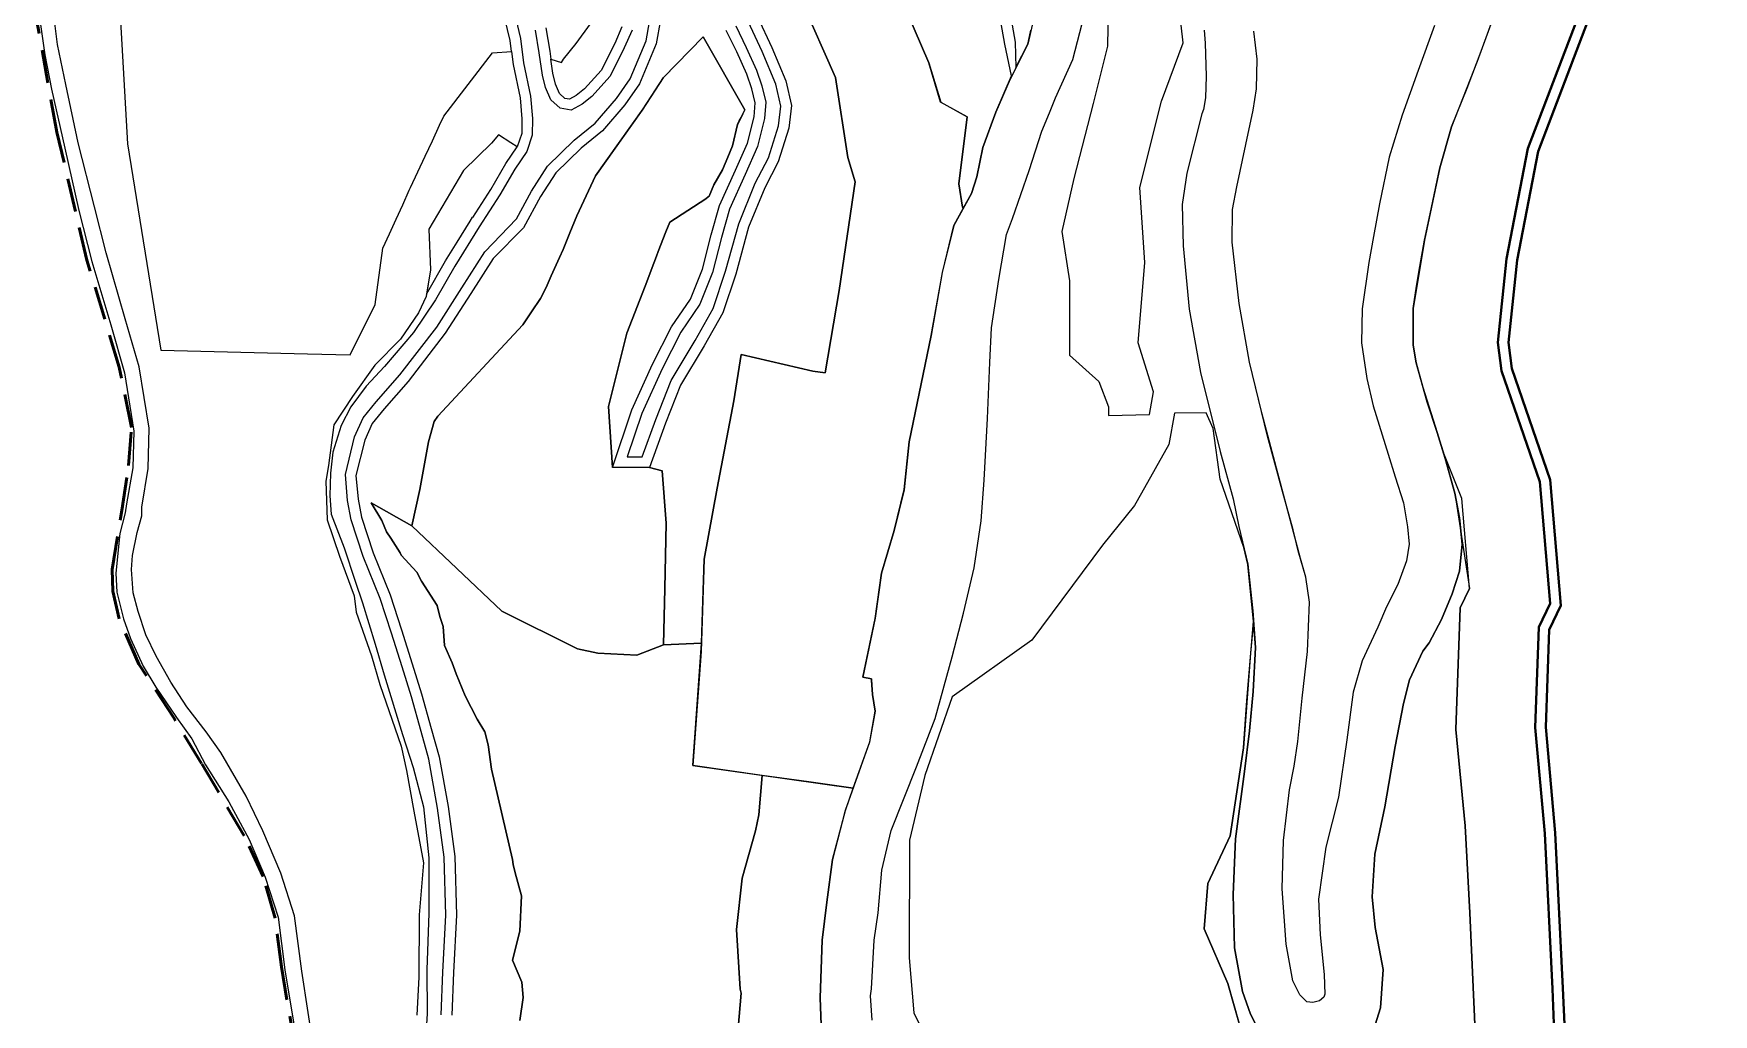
# Model space of a CAD drawing. Header units: metres. Extents: x 254550 to 279186, y 560399 to 562374.
# Drawn here: x 254787 to 255105.7, y 561468.6 to 561654.8 of the extents above; entities that cross this region are included whole.
import ezdxf

# ---------------------------------------------------------------- set-up
doc = ezdxf.new("R2010")
doc.units = ezdxf.units.M
doc.linetypes.add('DASHED2', pattern=[9.525, 6.35, -3.175])
for name, color, linetype, lineweight in [('E-1', 106, 'Continuous', 25), ('Institutional- 3', 180, 'Continuous', 25), ('parking', 254, 'Continuous', 25), ('Road', 253, 'Continuous', 25), ('Service-1', 183, 'Continuous', 25), ('Stream', 5, 'Continuous', 40), ('Surveyed_Boundary', 7, 'DASHED2', 50), ('UC-1', 10, 'Continuous', 25), ('UV-1', 13, 'Continuous', 25)]:
    doc.layers.add(name, color=color, linetype=linetype, lineweight=lineweight)
doc.layers.add('Recreational', color=3, linetype='Continuous')

msp = doc.modelspace()

# ---------------------------------------------------------------- linework, layer by layer
at = {"layer": 'E-1'}
for points in [[(255069.36, 561672.5), (255060.95, 561649.52), (255056.06, 561637.06), (255053.87, 561629.31), (255050.95, 561615.6), (255048.81, 561602.63), (255048.77, 561595.68), (255049.33, 561592.28), (255050.61, 561587.7), (255053.35, 561579.07), (255054.64, 561574.78), (255056.69, 561567.55), (255059.48, 561549.44), (255057.72, 561545.8), (255056.9, 561522.7), (255058.64, 561504.43), (255059.51, 561487.89), (255061.06, 561454.04)], [(254990.88, 561659.63), (254990.78, 561652.42), (254988.09, 561641.54), (254984.37, 561627.26), (254982.14, 561617.2), (254983.59, 561607.89), (254983.59, 561593.73), (254989.11, 561588.74), (254990.95, 561583.93), (254990.98, 561582.3), (254998.77, 561582.48), (254999.49, 561586.81), (254996.63, 561596.07), (254997.87, 561611.32), (254996.91, 561625.59), (255001.06, 561641.94), (255005.15, 561653.03), (255004.44, 561659.17)], [(254946.14, 561467.53), (254945.81, 561472.12), (254945.98, 561473.47), (254946.5, 561482.72), (254947.27, 561487.91), (254948, 561496.03), (254949.76, 561503.53), (254954.55, 561515.61), (254958.11, 561524.78), (254961.32, 561536.52), (254963.48, 561544.8), (254965.47, 561553.38), (254966.82, 561562.32), (254967.39, 561570.02), (254968.03, 561581.75), (254968.43, 561592.38), (254968.8, 561598.93), (254970.19, 561608.1), (254971.6, 561616.68), (254972.79, 561619.7), (254975.9, 561628.82), (254978.32, 561636.3), (254979.79, 561639.75), (254980.92, 561642.57), (254984.19, 561649.88), (254985.98, 561656.71)], [(255009.13, 561655.47), (255009.3, 561652.95), (255009.49, 561646.72), (255009.41, 561642.59), (255009.01, 561640.35), (255008.66, 561639.55), (255005.86, 561628.29), (255004.95, 561622.37), (255005.15, 561614.52), (255006.26, 561602.47), (255008.46, 561590.49), (255012.14, 561575.45), (255014.65, 561566.46), (255015.72, 561561.25), (255016.67, 561557.24), (255012.17, 561570.23), (255010.84, 561579.82), (255009.5, 561582.83), (255003.52, 561582.76), (255002.4, 561576.81), (254997.26, 561567.56), (254995.88, 561565.22), (254989.84, 561557.68), (254976.44, 561539.63), (254961.32, 561528.88), (254956.1, 561513.97), (254953.2, 561501.71), (254953.14, 561479.38), (254954.02, 561468.94), (254972.54, 561430.91)], [(255061.06, 561454.04), (255059.51, 561487.89), (255058.64, 561504.43), (255056.9, 561522.7), (255057.72, 561545.8), (255059.48, 561549.44), (255057.99, 561566.55), (255054.45, 561575.4), (255054.83, 561574.15), (255056.69, 561567.55), (255057.58, 561562.87), (255058.05, 561557.88), (255057.55, 561552.78), (255056.2, 561548.47), (255054.15, 561543.61), (255051.8, 561539.13), (255050.61, 561537.54), (255048.08, 561532.14), (255046.97, 561527.66), (255045.35, 561519.47), (255043.38, 561508.02), (255041.51, 561499.06), (255041.03, 561490.91), (255041.6, 561485.12), (255043.09, 561477.14), (255042.55, 561469.9), (255041.26, 561465.62)], [(255019.79, 561464.97), (255017.92, 561468.66), (255016.43, 561472.95), (255014.91, 561481.24), (255014.64, 561491.36), (255015.08, 561501.95), (255016.76, 561514.75), (255017.71, 561522.42), (255018.4, 561529.9), (255018.84, 561538.26), (255018.49, 561543.2), (255017.89, 561537.2), (255016.56, 561519.2), (255014.03, 561502.49), (255009.83, 561493.47), (255009.13, 561484.85), (255013.63, 561474.48), (255017.93, 561459.3)]]:
    msp.add_lwpolyline(points, dxfattribs=at)
at = {"layer": 'E-1', "elevation": 1470}
for points in [[(254906.77, 561662), (254905.18, 561652.87), (254902.01, 561645.25), (254899.2, 561641.25), (254894.97, 561636.33), (254890.92, 561633.07), (254886.1, 561628.34), (254883.2, 561623.84), (254879.98, 561617.89), (254874.21, 561612.13), (254870, 561605.43), (254865.15, 561597.91), (254858.09, 561588.77), (254853.57, 561583.59), (254851.25, 561580.78), (254849.85, 561577.62), (254848.2, 561570.94), (254848.59, 561566.42), (254849.23, 561562.98), (254851.47, 561556.25), (254854.69, 561548.26), (254856.85, 561541.6), (254858.87, 561535.16), (254860.64, 561529.48), (254862.48, 561522.86), (254863.96, 561517.5), (254865.66, 561508.1), (254866.94, 561498.62), (254867.27, 561487.44), (254866.7, 561476.56), (254866.38, 561468.45)], [(254951.52, 561661.78), (254956.87, 561649.27), (254959.14, 561641.78), (254964.18, 561638.99), (254962.6, 561626.26), (254963.28, 561621.87), (254963.47, 561621.69), (254965.01, 561624.46), (254966.02, 561627.57), (254967.11, 561633.17), (254969.6, 561639.87), (254972.59, 561646.76), (254971.29, 561652.81), (254969.36, 561663.83)], [(254924.41, 561657.97), (254927.07, 561652.17), (254929.74, 561645.81), (254930.85, 561641.15), (254930.31, 561636.86), (254928.3, 561630.46), (254925.74, 561625.54), (254922.7, 561618.06), (254920.24, 561609.13), (254917.79, 561601.77), (254914.29, 561595.52), (254909.79, 561588.04), (254906.95, 561580.86), (254903.88, 561572.44), (254906.28, 561571.79), (254907.05, 561561.88), (254906.82, 561549.48), (254906.53, 561538.8)], [(254906.53, 561538.8), (254913.78, 561539.11), (254913.78, 561539.11), (254914.28, 561555.01), (254916.73, 561568.51), (254919.9, 561585.09), (254921.27, 561593.9), (254934.88, 561590.69), (254937.24, 561590.37), (254939.9, 561606.05), (254942.9, 561626.68), (254941.55, 561631.26), (254939.17, 561646.43), (254932.81, 561660.89)], [(254879.31, 561467.46), (254879.91, 561471.83), (254879.67, 561474.72), (254877.87, 561478.93), (254879.27, 561484.44), (254879.61, 561491.11), (254878.39, 561495.5), (254878.05, 561497.08), (254877.89, 561498.04), (254873.94, 561515.19), (254873.3, 561519.81), (254872.64, 561522.23), (254871.21, 561524.67), (254868.94, 561529.12), (254867.21, 561533.29), (254866.47, 561535.34), (254865.02, 561538.65), (254864.76, 561542.27), (254864.12, 561544.18), (254863.62, 561546.25), (254860.61, 561550.87), (254859.74, 561552.59), (254856.8, 561555.81), (254856.58, 561556.25), (254854.81, 561558.99), (254854.02, 561560.19), (254853.13, 561562.35), (254851.08, 561565.72), (254858.79, 561561.37), (254860.34, 561568.26), (254861.97, 561577.33), (254863.03, 561581.18), (254863.7, 561582.19), (254879.88, 561599.49), (254881.53, 561602), (254883.18, 561604.51), (254883.66, 561605.33), (254884.45, 561607.07), (254885.24, 561608.82), (254886.82, 561612.3), (254887.48, 561613.78), (254888.78, 561616.98), (254890.08, 561620.18), (254893.63, 561627.82), (254902.67, 561640.5), (254906.54, 561646.48), (254914.06, 561654.17), (254921.97, 561640.33), (254921.6, 561639.58), (254921.27, 561638.89), (254920.59, 561637.52), (254919.61, 561633.49), (254918.76, 561631.32), (254918.25, 561630.13), (254917.74, 561628.95), (254916.11, 561626.06), (254915.21, 561623.93), (254915.02, 561623.81), (254914.57, 561623.45), (254907.72, 561618.99), (254906.99, 561617.17), (254905.51, 561613.43), (254905.21, 561612.54), (254904.71, 561611.19), (254903.08, 561606.82), (254899.59, 561597.92), (254896.11, 561583.98), (254896.88, 561572.42), (254900.55, 561583.39), (254904.48, 561592.02), (254908.08, 561599.16), (254911.67, 561604.36), (254913.92, 561610.05), (254915.6, 561616.6), (254917.17, 561622.18), (254920.21, 561628.88), (254922.51, 561634), (254923.74, 561638.98), (254923.94, 561641.63), (254923.28, 561644.31), (254922.36, 561647.11), (254920.45, 561651.3), (254918.46, 561655.36)], [(254936.55, 561464.91), (254936.26, 561471.79), (254936.63, 561482.72), (254937.51, 561489.93), (254938.64, 561498.05), (254941.05, 561507.34), (254942.55, 561511.56), (254934.14, 561512.75), (254925.27, 561514), (254924.64, 561506.51), (254924.01, 561503.45), (254921.5, 561494.51), (254920.37, 561484.76), (254921.12, 561473.39), (254921.18, 561473.17), (254921.26, 561472.67), (254920.17, 561459.36)]]:
    msp.add_lwpolyline(points, dxfattribs=at)
at = {"layer": 'E-1'}
for points in [[(254803.1, 561664.99, 0), (254804.87, 561633.86, 0), (254804.87, 561633.86, 0), (254811.19, 561594.7, 0), (254839.02, 561594.01, 0), (254847.12, 561593.8, 0), (254851.81, 561603.36, 0), (254853.3, 561614.03, 0), (254854.56, 561616.79, 0), (254855.81, 561619.54, 0), (254857.06, 561622.3, 0), (254858.32, 561625.05, 0), (254858.54, 561625.6, 0), (254859.93, 561628.55, 0), (254861.31, 561631.5, 0), (254862.69, 561634.46, 0), (254864.07, 561637.41, 0), (254864.88, 561639.11, 0), (254874.11, 561651.12, 0), (254877.71, 561651.39, 0), (254878, 561648.9, 0), (254879.35, 561642.61, 0), (254879.69, 561638.62, 0), (254879.64, 561635.83, 0), (254878.8, 561633.31, 0), (254877.55, 561634.04, 0), (254875.25, 561635.6, 0), (254873.93, 561634.01, 0), (254868.59, 561628.82, 0), (254862.04, 561617.68, 0), (254862.33, 561609.97, 0), (254861.54, 561604.88, 0), (254860.04, 561601.79, 0), (254856.62, 561596.77, 0), (254851.8, 561591.84, 0), (254847.54, 561585.88, 0), (254844.01, 561580.51, 0), (254842.99, 561572.84, 0), (254842.51, 561569.84, 0), (254842.76, 561562.52, 0), (254845.08, 561555.58, 0), (254847.86, 561548.07, 0), (254848.26, 561544.95, 0), (254851.16, 561536.69, 0), (254852.74, 561531.23, 0), (254856.77, 561519.53, 0), (254857.77, 561514.91, 0), (254859.2, 561507.19, 0), (254861, 561497.4, 0), (254860.16, 561487.51, 0), (254860.14, 561475.72, 0), (254859.77, 561468.47, 0)], [(254840.35, 561461.16, 0), (254837.94, 561476.81, 0), (254836.55, 561487.33, 0), (254833.92, 561495.44, 0), (254830.51, 561503.48, 0), (254827.37, 561510.02, 0), (254822.58, 561518.32, 0), (254819.77, 561522.23, 0), (254816.12, 561527.02, 0), (254813.06, 561531.66, 0), (254810.26, 561536.6, 0), (254808.35, 561540.68, 0), (254806.85, 561545.11, 0), (254805.95, 561548.63, 0), (254805.64, 561553.04, 0), (254805.83, 561555.75, 0), (254806.68, 561560.09, 0), (254807.58, 561563.25, 0), (254807.59, 561564.9, 0), (254808.78, 561572.25, 0), (254808.97, 561579.88, 0), (254807.08, 561591.53, 0), (254804.4, 561600.65, 0), (254800.83, 561613.15, 0), (254798.57, 561621.89, 0), (254795.49, 561634.06, 0), (254793.18, 561645.15, 0), (254791.58, 561652.73, 0), (254790.56, 561660.79, 0)], [(254898.63, 561656.04, 0), (254897.3, 561652.92, 0), (254894.75, 561647.81, 0), (254891.57, 561644.29, 0), (254890, 561643.05, 0), (254888.68, 561642.34, 0), (254887.84, 561642.49, 0), (254886.8, 561643.43, 0), (254886.04, 561645.19, 0), (254885.53, 561647.28, 0), (254885.17, 561649.91, 0), (254887.21, 561649.31, 0), (254887.6, 561649.91, 0), (254889.97, 561652.9, 0), (254892.67, 561656.65, 0)], [(255052.85, 561656.32, 0), (255049.7, 561647.8, 0), (255046.68, 561639.33, 0), (255044.25, 561631.33, 0), (255042.42, 561622.48, 0), (255041.25, 561616.25, 0), (255040.34, 561611.33, 0), (255039.13, 561602.55, 0), (255038.96, 561596.07, 0), (255039.96, 561589.34, 0), (255041.17, 561584.13, 0), (255044.04, 561574.94, 0), (255045.37, 561570.67, 0), (255046.95, 561565.72, 0), (255047.71, 561561.18, 0), (255047.99, 561557.86, 0), (255047.53, 561554.72, 0), (255045.84, 561550.24, 0), (255043.74, 561545.96, 0), (255042.05, 561542.12, 0), (255039.12, 561535.71, 0), (255037.42, 561529.8, 0), (255036.21, 561520.75, 0), (255034.6, 561509.87, 0), (255032.23, 561500.37, 0), (255030.82, 561490.48, 0), (255031.11, 561483.71, 0), (255031.88, 561476.17, 0), (255032.05, 561472.48, 0), (255031.81, 561471.87, 0), (255031, 561471.2, 0), (255029.73, 561470.87, 0), (255028.63, 561471.04, 0), (255027.27, 561472.32, 0), (255025.92, 561475.01, 0), (255024.7, 561481.97, 0), (255023.93, 561492.46, 0), (255024.16, 561501.62, 0), (255025.33, 561511.23, 0), (255026.2, 561515.73, 0), (255026.87, 561520.44, 0), (255027.69, 561528.67, 0), (255028.74, 561537.48, 0), (255029.14, 561546.84, 0), (255028.4, 561551.61, 0), (255027.4, 561555.15, 0), (255020.1, 561582.56, 0), (255017.7, 561592.44, 0), (255015.76, 561603.55, 0), (255014.41, 561615.17, 0), (255014.47, 561621.41, 0), (255015.32, 561625.71, 0), (255017.03, 561633.76, 0), (255018.42, 561640.23, 0), (255019.03, 561644.33, 0), (255019.21, 561649.93, 0), (255018.57, 561655.24, 0)]]:
    msp.add_polyline3d(points, dxfattribs=at)
at = {"layer": 'Institutional- 3'}
msp.add_lwpolyline([(255016.55, 561464.21), (255013.63, 561474.48), (255009.13, 561484.85), (255009.83, 561493.47), (255014.03, 561502.49), (255016.56, 561519.2), (255017.23, 561528.2), (255018.49, 561543.2), (255017.43, 561554.05), (255016.67, 561557.24), (255012.17, 561570.23), (255010.84, 561579.82), (255009.5, 561582.83), (255003.52, 561582.76), (255002.4, 561576.81), (254997.26, 561567.56), (254995.88, 561565.22), (254989.84, 561557.68), (254976.44, 561539.63), (254961.32, 561528.88), (254956.1, 561513.97), (254953.2, 561501.71), (254953.14, 561479.38), (254954.02, 561468.94), (254972.54, 561430.91)], dxfattribs=at)
at = {"layer": 'parking'}
msp.add_lwpolyline([(254873.81, 561625.22), (254876.63, 561630.12), (254878.8, 561633.31), (254877.55, 561634.04), (254875.25, 561635.6), (254873.93, 561634.01), (254868.59, 561628.82), (254862.04, 561617.68), (254862.33, 561609.97), (254861.6, 561605.32), (254861.61, 561605.32), (254865.21, 561611.66), (254867.41, 561615.2), (254869.89, 561619.21), (254870.33, 561619.92), (254870.35, 561619.91)], close=True, dxfattribs=at)
at = {"layer": 'Recreational'}
msp.add_lwpolyline([(254990.88, 561659.63), (254990.78, 561652.42), (254988.09, 561641.54), (254984.37, 561627.26), (254982.14, 561617.2), (254983.59, 561607.89), (254983.59, 561593.73), (254989.11, 561588.74), (254990.95, 561583.93), (254990.98, 561582.3), (254998.77, 561582.48), (254999.49, 561586.81), (254996.63, 561596.07), (254997.87, 561611.32), (254996.91, 561625.59), (255001.06, 561641.94), (255005.15, 561653.03), (255004.44, 561659.17)], dxfattribs=at)
at = {"layer": 'Recreational', "elevation": 1470}
msp.add_lwpolyline([(254920.17, 561459.36), (254921.26, 561472.67), (254921.18, 561473.17), (254921.12, 561473.39), (254920.37, 561484.76), (254921.5, 561494.51), (254924.01, 561503.45), (254924.64, 561506.51), (254925.27, 561514), (254912.13, 561515.85), (254913.78, 561539.11), (254906.53, 561538.8), (254901.49, 561536.79), (254894.1, 561537.21), (254890.24, 561538.04), (254875.88, 561545.19), (254858.79, 561561.37), (254851.08, 561565.72), (254853.13, 561562.35), (254854.02, 561560.19), (254854.81, 561558.99), (254856.58, 561556.25), (254856.8, 561555.81), (254859.74, 561552.59), (254860.61, 561550.87), (254863.62, 561546.25), (254864.12, 561544.18), (254864.76, 561542.27), (254865.02, 561538.65), (254866.47, 561535.34), (254867.21, 561533.29), (254868.94, 561529.12), (254871.21, 561524.67), (254872.64, 561522.23), (254873.3, 561519.81), (254873.94, 561515.19), (254877.89, 561498.04), (254878.05, 561497.08), (254878.39, 561495.5), (254879.61, 561491.11), (254879.27, 561484.44), (254877.87, 561478.93), (254879.67, 561474.72), (254879.91, 561471.83), (254879.31, 561467.46)], dxfattribs=at)
at = {"layer": 'Road'}
for points in [[(254971.3, 561664.33), (254973.25, 561653.19), (254973.42, 561648.34), (254975.64, 561652.76), (254976.25, 561655.41)], [(254864.38, 561468.53), (254864.7, 561476.65), (254865.27, 561487.46), (254864.95, 561498.45), (254863.68, 561507.79), (254862.01, 561517.05), (254860.55, 561522.33), (254858.72, 561528.92), (254856.96, 561534.57), (254854.95, 561540.99), (254852.81, 561547.58), (254849.59, 561555.56), (254847.29, 561562.47), (254846.6, 561566.15), (254846.18, 561571.09), (254847.95, 561578.28), (254849.54, 561581.85), (254852.05, 561584.89), (254856.54, 561590.04), (254863.52, 561599.07), (254868.31, 561606.51), (254872.63, 561613.37), (254878.66, 561619.65), (254881.48, 561624.86), (254884.53, 561629.61), (254889.59, 561634.57), (254893.58, 561637.78), (254897.62, 561642.48), (254900.24, 561646.22), (254903.25, 561653.44), (254904.77, 561662.14)], [(254787.88, 561659.62), (254789.18, 561650.73), (254790.46, 561644.23), (254792.93, 561633.05), (254795.61, 561621.24), (254798.09, 561611.51), (254801.71, 561599.53), (254804.28, 561590.38), (254806.06, 561579.31), (254805.88, 561572.34), (254804.68, 561565.53), (254804.38, 561563.82), (254803.39, 561559.89), (254802.61, 561552.38), (254802.8, 561548.74), (254804.06, 561543.69), (254805.44, 561540), (254807.83, 561534.75), (254810.2, 561530.71), (254814.17, 561525), (254817.08, 561520.91), (254819.67, 561516.01), (254824.06, 561508.97), (254827.96, 561501.83), (254830.99, 561494.7), (254833.43, 561487.05), (254834.72, 561477.07), (254837.38, 561461.09)], [(254840.35, 561461.16), (254837.94, 561476.81), (254836.55, 561487.33), (254833.92, 561495.44), (254830.51, 561503.48), (254827.37, 561510.02), (254822.58, 561518.32), (254819.77, 561522.23), (254816.12, 561527.02), (254813.06, 561531.66), (254810.26, 561536.6), (254808.35, 561540.68), (254806.85, 561545.11), (254805.95, 561548.63), (254805.64, 561553.04), (254805.83, 561555.75), (254806.68, 561560.09), (254807.58, 561563.25), (254807.59, 561564.9), (254808.78, 561572.25), (254808.97, 561579.88), (254807.08, 561591.53), (254804.4, 561600.65), (254800.83, 561613.15), (254798.57, 561621.89), (254795.49, 561634.06), (254793.18, 561645.15), (254791.58, 561652.73), (254790.56, 561660.79)], [(254877.94, 561660.01), (254879.43, 561653.83), (254879.98, 561649.23), (254881.33, 561642.9), (254881.69, 561638.69), (254881.64, 561635.48), (254880.6, 561632.42), (254878.33, 561629.05), (254875.52, 561624.17), (254871.58, 561618.14), (254866.93, 561610.64), (254863.31, 561604.27), (254859.14, 561598.06), (254853.61, 561591.6), (254850.11, 561587.89), (254847.25, 561583.96), (254845.39, 561580.39), (254843.79, 561575.36), (254843.37, 561571.38), (254843.27, 561567.07), (254843.5, 561563.56), (254845.97, 561557.18), (254848.03, 561550.87), (254849.42, 561546.73), (254851.86, 561538.88), (254853.57, 561533.08), (254857.05, 561521.73), (254859.04, 561515.52), (254861.03, 561508.02), (254862.02, 561498.35), (254862.05, 561487.86), (254861.62, 561477.06), (254861.69, 561468.8), (254860.88, 561455.14)], [(255041.26, 561465.62), (255042.55, 561469.9), (255043.09, 561477.14), (255041.6, 561485.12), (255041.03, 561490.91), (255041.51, 561499.06), (255043.38, 561508.02), (255045.35, 561519.47), (255046.97, 561527.66), (255048.08, 561532.14), (255050.61, 561537.54), (255051.8, 561539.13), (255054.15, 561543.61), (255056.2, 561548.47), (255057.55, 561552.78), (255058.05, 561557.88), (255057.58, 561562.87), (255056.69, 561567.55), (255054.83, 561574.15), (255053.35, 561579.07), (255051.41, 561584.85), (255049.33, 561592.28), (255048.77, 561595.68), (255048.81, 561602.63), (255049.38, 561606.82), (255050.06, 561610.6), (255050.95, 561615.6), (255052.26, 561621.75), (255053.87, 561629.31), (255056.06, 561637.06), (255059, 561644.4), (255061.69, 561651.48), (255064.86, 561660.15)], [(254900.57, 561655.47), (254899.11, 561652.08), (254896.42, 561646.68), (254892.95, 561642.82), (254891.11, 561641.37), (254889.01, 561640.24), (254886.92, 561640.63), (254885.14, 561642.24), (254884.14, 561644.55), (254883.57, 561646.91), (254882.98, 561651.16), (254882.28, 561655.45)], [(254920.26, 561656.23), (254922.25, 561652.16), (254924.22, 561647.84), (254925.2, 561644.86), (254925.96, 561641.8), (254925.72, 561638.66), (254924.41, 561633.35), (254922.03, 561628.05), (254919.06, 561621.49), (254917.53, 561616.08), (254915.83, 561609.44), (254913.45, 561603.41), (254909.81, 561598.14), (254906.29, 561591.16), (254902.41, 561582.65), (254899.66, 561574.43), (254902.48, 561574.44), (254905.08, 561581.57), (254908, 561588.93), (254912.56, 561596.52), (254915.95, 561602.58), (254918.33, 561609.71), (254920.81, 561618.7), (254923.93, 561626.38), (254926.45, 561631.23), (254928.35, 561637.28), (254928.82, 561641.03), (254927.83, 561645.19), (254925.24, 561651.37), (254922.62, 561657.06)], [(254976.72, 561657.44), (254975.64, 561652.76), (254972.32, 561646.15), (254969.6, 561639.87), (254967.11, 561633.17), (254966.02, 561627.57), (254965, 561624.46), (254961.61, 561618.34), (254959.44, 561609.43), (254957.31, 561597.46), (254953.18, 561577.33), (254952.19, 561568.16), (254950.31, 561560.49), (254947.93, 561552.4), (254946.68, 561543.83), (254944.39, 561532.65), (254946.02, 561532.31), (254946, 561532.11), (254946.21, 561529.32), (254946.7, 561526.19), (254945.64, 561520.27), (254941.04, 561507.34), (254938.63, 561498.04), (254937.51, 561489.93), (254936.63, 561482.72), (254936.26, 561471.79), (254936.55, 561464.91)], [(254946.14, 561467.53), (254945.81, 561472.12), (254945.98, 561473.47), (254946.5, 561482.72), (254947.27, 561487.91), (254948, 561496.03), (254949.76, 561503.53), (254954.55, 561515.61), (254958.11, 561524.78), (254961.32, 561536.52), (254963.48, 561544.8), (254965.47, 561553.38), (254966.82, 561562.32), (254967.39, 561570.02), (254968.03, 561581.75), (254968.43, 561592.38), (254968.8, 561598.93), (254970.19, 561608.1), (254971.6, 561616.68), (254972.79, 561619.7), (254975.9, 561628.82), (254978.32, 561636.3), (254979.79, 561639.75), (254980.92, 561642.57), (254984.19, 561649.88), (254985.98, 561656.71)], [(255009.13, 561655.47), (255009.3, 561652.95), (255009.49, 561646.72), (255009.41, 561642.59), (255009.01, 561640.35), (255008.66, 561639.55), (255005.86, 561628.29), (255004.95, 561622.37), (255005.15, 561614.52), (255006.26, 561602.47), (255008.46, 561590.49), (255012.14, 561575.45), (255014.65, 561566.46), (255015.72, 561561.25), (255017.42, 561554.11), (255018.35, 561545.25), (255018.84, 561538.26), (255018.4, 561529.9), (255017.71, 561522.42), (255016.76, 561514.75), (255015.08, 561501.95), (255014.64, 561491.36), (255014.91, 561481.24), (255016.43, 561472.95), (255017.92, 561468.66), (255019.79, 561464.97)], [(255052.85, 561656.32), (255049.7, 561647.8), (255046.68, 561639.33), (255044.25, 561631.33), (255042.42, 561622.48), (255041.25, 561616.25), (255040.34, 561611.33), (255039.13, 561602.55), (255038.96, 561596.07), (255039.96, 561589.34), (255041.17, 561584.13), (255044.04, 561574.94), (255045.37, 561570.67), (255046.95, 561565.72), (255047.71, 561561.18), (255047.99, 561557.86), (255047.53, 561554.72), (255045.84, 561550.24), (255043.74, 561545.96), (255042.05, 561542.12), (255039.12, 561535.71), (255037.42, 561529.8), (255036.21, 561520.75), (255034.6, 561509.87), (255032.23, 561500.37), (255030.82, 561490.48), (255031.11, 561483.71), (255031.88, 561476.17), (255032.05, 561472.48), (255031.81, 561471.87), (255031, 561471.2), (255029.73, 561470.87), (255028.63, 561471.04), (255027.27, 561472.32), (255025.92, 561475.01), (255024.7, 561481.97), (255023.93, 561492.46), (255024.16, 561501.62), (255025.33, 561511.23), (255026.2, 561515.73), (255026.87, 561520.44), (255027.69, 561528.67), (255028.74, 561537.48), (255029.14, 561546.84), (255028.4, 561551.61), (255026.98, 561556.62), (255026.03, 561560.63), (255023.92, 561568.13), (255021.12, 561578.35), (255017.7, 561592.44), (255015.76, 561603.55), (255014.41, 561615.17), (255014.47, 561621.41), (255015.32, 561625.71), (255017.03, 561633.76), (255018.42, 561640.23), (255019.03, 561644.33), (255019.21, 561649.93), (255018.57, 561655.24)]]:
    msp.add_lwpolyline(points, dxfattribs=at)
at = {"layer": 'Service-1'}
msp.add_lwpolyline([(254884.24, 561655.87), (254884.95, 561651.46), (254885.17, 561649.91), (254887.21, 561649.31), (254887.6, 561649.91), (254889.97, 561652.9), (254892.67, 561656.65)], dxfattribs=at)
at = {"layer": 'Stream'}
for points in [[(255104.23, 561861.16), (255095.13, 561847.67), (255085, 561827.05), (255080.71, 561817.99), (255074.2, 561802.21), (255076.09, 561764.38), (255086.18, 561739.42), (255093.46, 561724.25), (255095.05, 561705.5), (255088.62, 561686.96), (255083.41, 561666.83), (255070.54, 561632.95), (255066.51, 561612.06), (255064.85, 561596.13), (255065.52, 561590.79), (255072.78, 561569.69), (255074.78, 561546.64), (255072.6, 561542.13), (255071.92, 561523.11), (255073.74, 561502.96), (255075.19, 561473.5), (255075.56, 561465.28)], [(255077.56, 561465.37), (255077.18, 561473.59), (255075.73, 561503.1), (255073.92, 561523.16), (255074.58, 561541.63), (255076.82, 561546.26), (255074.75, 561570.1), (255067.48, 561591.24), (255066.86, 561596.15), (255068.49, 561611.77), (255072.47, 561632.4), (255085.31, 561666.22), (255090.54, 561686.38), (255097.08, 561705.25), (255095.42, 561724.79), (255088.01, 561740.23), (255078.07, 561764.82), (255076.22, 561801.86), (255082.54, 561817.18), (255086.8, 561826.18), (255096.86, 561846.67), (255105.74, 561859.82)]]:
    msp.add_lwpolyline(points, dxfattribs=at)
at = {"layer": 'Surveyed_Boundary'}
msp.add_lwpolyline([(254836.71, 561462.02), (254834.05, 561477.63), (254832.86, 561486.91), (254830.58, 561494.82), (254827, 561502.52), (254818.92, 561516.23), (254813.63, 561524.89), (254807.02, 561535.12), (254803.3, 561543.68), (254802.07, 561548.96), (254801.97, 561553.06), (254803.78, 561564.27), (254805.07, 561572.8), (254805.58, 561580.03), (254803.3, 561591.45), (254797.16, 561611.77), (254791.47, 561636.05), (254787.03, 561660.46)], dxfattribs=at)
at = {"layer": 'UC-1', "elevation": 0}
msp.add_lwpolyline([(254932.81, 561660.88), (254939.17, 561646.43), (254941.55, 561631.26), (254942.9, 561626.68), (254939.9, 561606.05), (254937.24, 561590.37), (254934.88, 561590.69), (254921.27, 561593.9), (254919.9, 561585.08), (254916.73, 561568.51), (254914.28, 561555.01), (254913.72, 561537.48), (254912.13, 561515.85), (254942.55, 561511.56), (254945.67, 561520.34), (254946.7, 561526.19), (254946.21, 561529.36), (254946.01, 561532.03), (254946.02, 561532.31), (254944.39, 561532.65), (254946.68, 561543.8), (254947.93, 561552.4), (254950.3, 561560.47), (254952.2, 561568.23), (254953.17, 561577.28), (254957.32, 561597.47), (254959.45, 561609.46), (254961.61, 561618.34), (254963.47, 561621.69), (254963.28, 561621.86), (254962.6, 561626.26), (254964.17, 561638.99), (254959.13, 561641.78), (254956.87, 561649.27), (254951.52, 561661.78)], dxfattribs=at)
at = {"layer": 'UC-1'}
msp.add_lwpolyline([(254899.59, 561597.92), (254903.08, 561606.82), (254904.71, 561611.19), (254905.21, 561612.54), (254905.51, 561613.43), (254906.99, 561617.17), (254907.72, 561618.99), (254914.57, 561623.45), (254915.02, 561623.81), (254915.21, 561623.93), (254916.11, 561626.06), (254917.74, 561628.95), (254918.25, 561630.13), (254918.76, 561631.32), (254919.61, 561633.49), (254920.59, 561637.52), (254920.93, 561638.21), (254921.27, 561638.89), (254921.6, 561639.58), (254921.96, 561640.3), (254921.97, 561640.34), (254914.06, 561654.17), (254906.5, 561646.42), (254902.48, 561640.24), (254893.63, 561627.82), (254890.08, 561620.18), (254888.78, 561616.98), (254887.48, 561613.78), (254886.82, 561612.3), (254885.24, 561608.82), (254884.45, 561607.07), (254883.66, 561605.33), (254883.18, 561604.51), (254881.53, 561602), (254879.88, 561599.49), (254863.7, 561582.19), (254863.03, 561581.18), (254861.97, 561577.33), (254860.34, 561568.26), (254858.79, 561561.37), (254875.88, 561545.19), (254890.24, 561538.04), (254894.1, 561537.21), (254901.49, 561536.79), (254906.53, 561538.8), (254906.82, 561549.48), (254907.05, 561561.87), (254906.28, 561571.79), (254903.88, 561572.44), (254896.88, 561572.42), (254896.11, 561583.98)], close=True, dxfattribs=at)
at = {"layer": 'UV-1'}
msp.add_lwpolyline([(254803.1, 561664.99), (254804.87, 561633.86), (254811.19, 561594.7), (254839.02, 561594.01), (254847.12, 561593.8), (254851.81, 561603.36), (254853.3, 561614.03), (254854.56, 561616.79), (254855.81, 561619.54), (254857.06, 561622.3), (254858.32, 561625.05), (254858.54, 561625.6), (254859.93, 561628.55), (254861.31, 561631.5), (254862.69, 561634.46), (254864.07, 561637.41), (254864.88, 561639.11), (254874.11, 561651.12), (254877.71, 561651.39), (254877.46, 561653.48), (254876, 561659.5)], dxfattribs=at)

doc.saveas('drawing.dxf')
